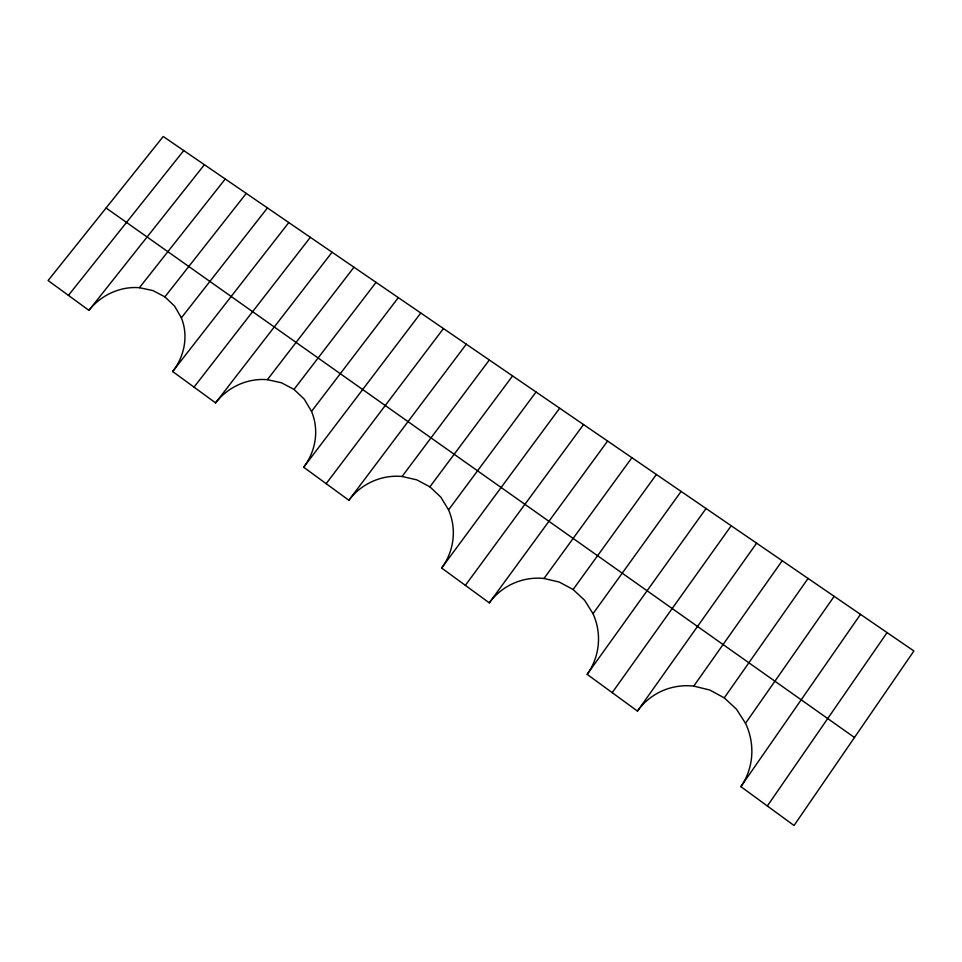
<?xml version="1.0" encoding="UTF-8"?>
<svg xmlns="http://www.w3.org/2000/svg" width="962" height="962" viewBox="0 0 962 962"><rect width="100%" height="100%" fill="white"/><g stroke="black" fill="none" stroke-linecap="round" stroke-linejoin="round"><path stroke-width="1.44" d="M767.339 805.988L887.072 632.599M225.252 179.004L139.418 287.698A56.205 51.623 -40.5 0 0 88.925 310.353L48.1 280.519L163.239 136.496L913.9 650.973L794.047 825.504L740.884 786.651L860.497 614.381M740.884 786.651A64.213 62.025 52.2 0 0 745.514 723.304L834.162 596.332M745.514 723.304L736.483 709.21L724.254 697.859L808.08 578.451M681.108 491.426L593.013 613.708A60.702 60.426 70.4 0 1 587.169 674.362L637.469 711.098A64.213 62.025 52.2 0 1 693.746 686.098L782.214 560.726M637.469 711.098L756.601 543.169M612.205 692.64L731.204 525.769M587.169 674.362L706.048 508.525M536.026 392.003L448.557 509.884A58.971 57.407 -43.1 0 1 441.642 568.037L489.285 602.849A60.702 60.426 70.4 0 1 543.999 578.475L559.259 582.07L573.111 589.502L656.385 474.494M543.999 578.475L631.89 457.696M489.285 602.849L607.611 441.053M465.367 585.365L583.537 424.567M441.642 568.037L559.68 408.213M398.328 297.619L311.532 411.387A57.552 54.401 -41.2 0 1 303.667 467.231L348.857 500.252A58.971 57.407 -43.1 0 1 402.08 476.479L416.702 479.822L429.894 486.832L512.578 375.926M402.08 476.479L489.333 359.992M348.857 500.252L466.293 344.204M326.166 483.67L443.446 328.547M303.667 467.231L420.791 313.011M267.448 207.924L181.373 317.845A56.205 51.623 -40.5 0 1 172.655 371.524L215.584 402.886A57.552 54.401 -41.2 0 1 267.4 379.677L281.433 382.78L294.011 389.418L376.058 282.359M267.4 379.677L353.968 267.22M215.584 402.886L332.07 252.212M194.023 387.133L310.341 237.325M172.655 371.524L288.804 222.559M139.418 287.698L152.898 290.572L164.911 296.861L246.26 193.398M88.925 310.353L204.413 164.718M68.434 295.37L183.742 150.553M693.746 686.098L709.679 689.982L724.254 697.859M106.085 207.984L854.484 737.505M573.111 589.502L584.631 600.276L593.013 613.708M429.894 486.832L440.764 497.077L448.557 509.884M294.011 389.418L304.281 399.17L311.532 411.387M164.911 296.861L174.615 306.156L181.373 317.845"/></g></svg>
